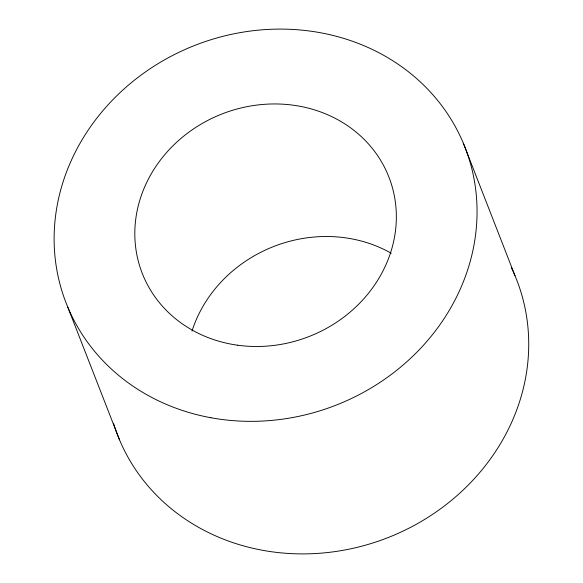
<?xml version="1.0" encoding="UTF-8"?>
<svg xmlns="http://www.w3.org/2000/svg" width="583" height="583" viewBox="0 0 583 583"><rect width="100%" height="100%" fill="white"/><g stroke="black" fill="none" stroke-linecap="round" stroke-linejoin="round"><path stroke-width="0.87" d="M463.332 143.185L515.008 275.73M67.832 307.27L119.508 439.815M192.011 331.071A132.392 119.493 -21.3 0 1 391.208 253.241M511.291 267.502A214.107 193.25 -21.3 0 1 387.782 537.694A214.107 193.25 -21.3 0 1 113.51 423.265M237.806 345.231A132.392 119.493 -21.3 0 0 390.129 180.358A132.392 119.493 -21.3 0 0 168.808 150.079A132.392 119.493 -21.3 0 0 237.806 345.231M210.878 417.734A214.107 193.25 -21.3 0 0 469.84 161.418A214.107 193.25 -21.3 0 0 116.024 96.516A214.107 193.25 -21.3 0 0 210.878 417.734"/></g></svg>
